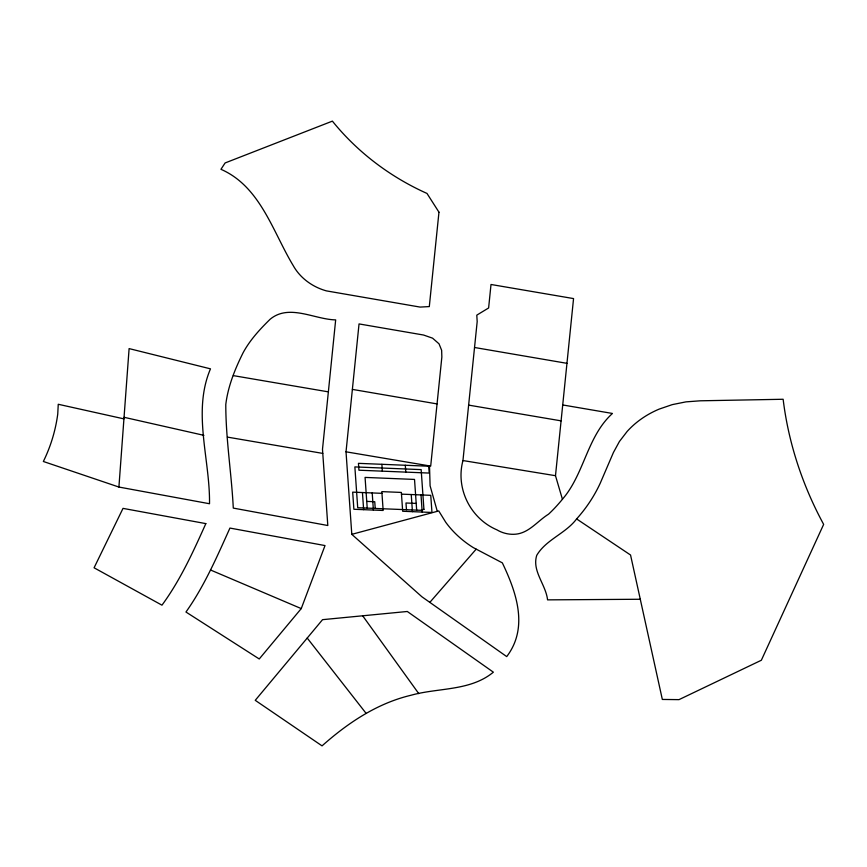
<?xml version="1.0" encoding="UTF-8"?>
<svg xmlns="http://www.w3.org/2000/svg" width="867" height="867" viewBox="0 0 867 867"><rect width="100%" height="100%" fill="white"/><g stroke="black" fill="none" stroke-linecap="round" stroke-linejoin="round"><path stroke-width="1.3" d="M118.909 487.048L129.107 348.599L210.486 368.843C192.16 411.814 210.128 459.304 209.511 503.738L118.909 487.048L43.35 461.482A215.515 181.767 19.6 0 0 57.742 414.133L58.252 404.271L123.959 418.88M328.365 391.862L335.67 319.89C314.526 319.49 289.058 303.472 270.114 319.262C259.829 329.352 249.967 340.005 243.085 352.782C235 369.049 227.978 386.346 225.788 404.499C225.767 439.114 231.543 473.545 233.288 508.095L327.802 525.51L322.491 449.312L328.365 391.862L233.375 375.628M346.02 451.815L359.036 323.922L423.562 335.03L432.579 338.173L439.027 343.831L441.639 350.279L441.856 357.009L430.693 466.099L346.02 451.815L351.796 534.343L421.915 596.789L506.718 656.59C528.783 627.6 516.418 592.302 502.34 562.867L473.295 547.608A90.872 76.643 19.6 0 1 445.768 522.313L438.745 510.934L351.796 534.343M462.956 460.55C455.424 488.468 470.413 518.553 496.91 529.835A26.769 22.585 19.6 0 0 515.952 534.159C529.282 532.761 537.778 520.785 548.54 514.185C554.804 508.387 560.364 501.96 565.652 495.285C584.802 470.001 588.314 435.288 612.449 413.461L562.716 404.954L573.553 298.584L491.004 284.484L488.62 307.969L476.785 315.144L477.186 321.581L462.956 460.55L555.487 475.701L562.412 499.208M555.487 475.701L562.716 404.954M301.25 608.591L325.017 545.571L229.939 528.068C216.945 556.842 204.319 586.135 185.961 612.026L259.244 658.974L301.25 608.591L210.497 569.977M307.221 638.058L322.546 619.667L407.295 611.484L493.366 672.174C470.315 691.259 438.377 687.574 410.98 695.258C377.091 703.3 347.732 723.013 322.047 745.869L255.245 700.319L307.221 638.058L366.102 713.357M429.837 602.37L476.156 549.19M576.598 518.932L630.547 555.021L662.334 699.441L679.002 699.636L761.356 660.242L823.65 524.383C802.625 485.672 788.461 443.048 783.139 399.264L700.298 400.803L686.003 401.865L672.25 404.629L659.267 409.072A107.681 90.818 19.6 0 0 627.144 431.452L619.439 441.476L613.446 452.455L600.3 483.071A195.454 164.849 19.6 0 1 576.598 518.932C565.663 533.552 545.993 539.577 536.738 555.346C531.764 571.017 545.885 584.575 547.565 599.866L640.279 599.26M381.957 493.334L352.685 492.142L353.877 509.265L383.16 510.468L381.838 491.632L401.356 492.434L402.678 511.259L431.961 512.462L430.758 495.328L401.475 494.136M366.752 501.397L374.75 501.722L375.227 508.441M416.203 503.413L405.984 503.001L406.46 509.72M468.668 405.117L561.09 420.853M474.542 347.494L566.942 363.327M352.381 389.391L437.044 403.914M227.436 437.109L322.784 453.408M124.079 417.298L203.908 435.342M362.666 615.776L418.783 693.643M437.293 511.324L430.097 485.813L429.512 465.904M421.004 494.927L422.196 512.061M416.669 510.132L414.524 479.429L365.072 477.414L367.218 508.116M411.24 494.526L412.443 511.66M405.301 465.265L405.778 472.114M381.881 464.311L382.358 471.16M372.203 492.933L373.395 510.067M362.439 492.543L363.641 509.666M438.962 212.177L429.306 306.582L420.105 307.081L326.382 290.878C312.651 287.053 300.242 278.177 293.241 265.627C272.758 231.76 260.436 186.6 220.955 169.303L225.106 162.953L332.397 121.131C357.562 152.343 390.443 177.074 426.987 193.439L438.962 212.177M205.837 523.614C193.211 551.791 180.314 580.186 161.966 605.177L94.08 567.787L123.016 508.376L205.837 523.614M423.93 509.373L420.538 510.295L357.713 507.726L354.863 466.912L421.156 469.621L423.93 509.373M428.721 466.218L358.45 463.346L358.938 470.207L429.208 473.068L428.721 466.218"/></g></svg>
